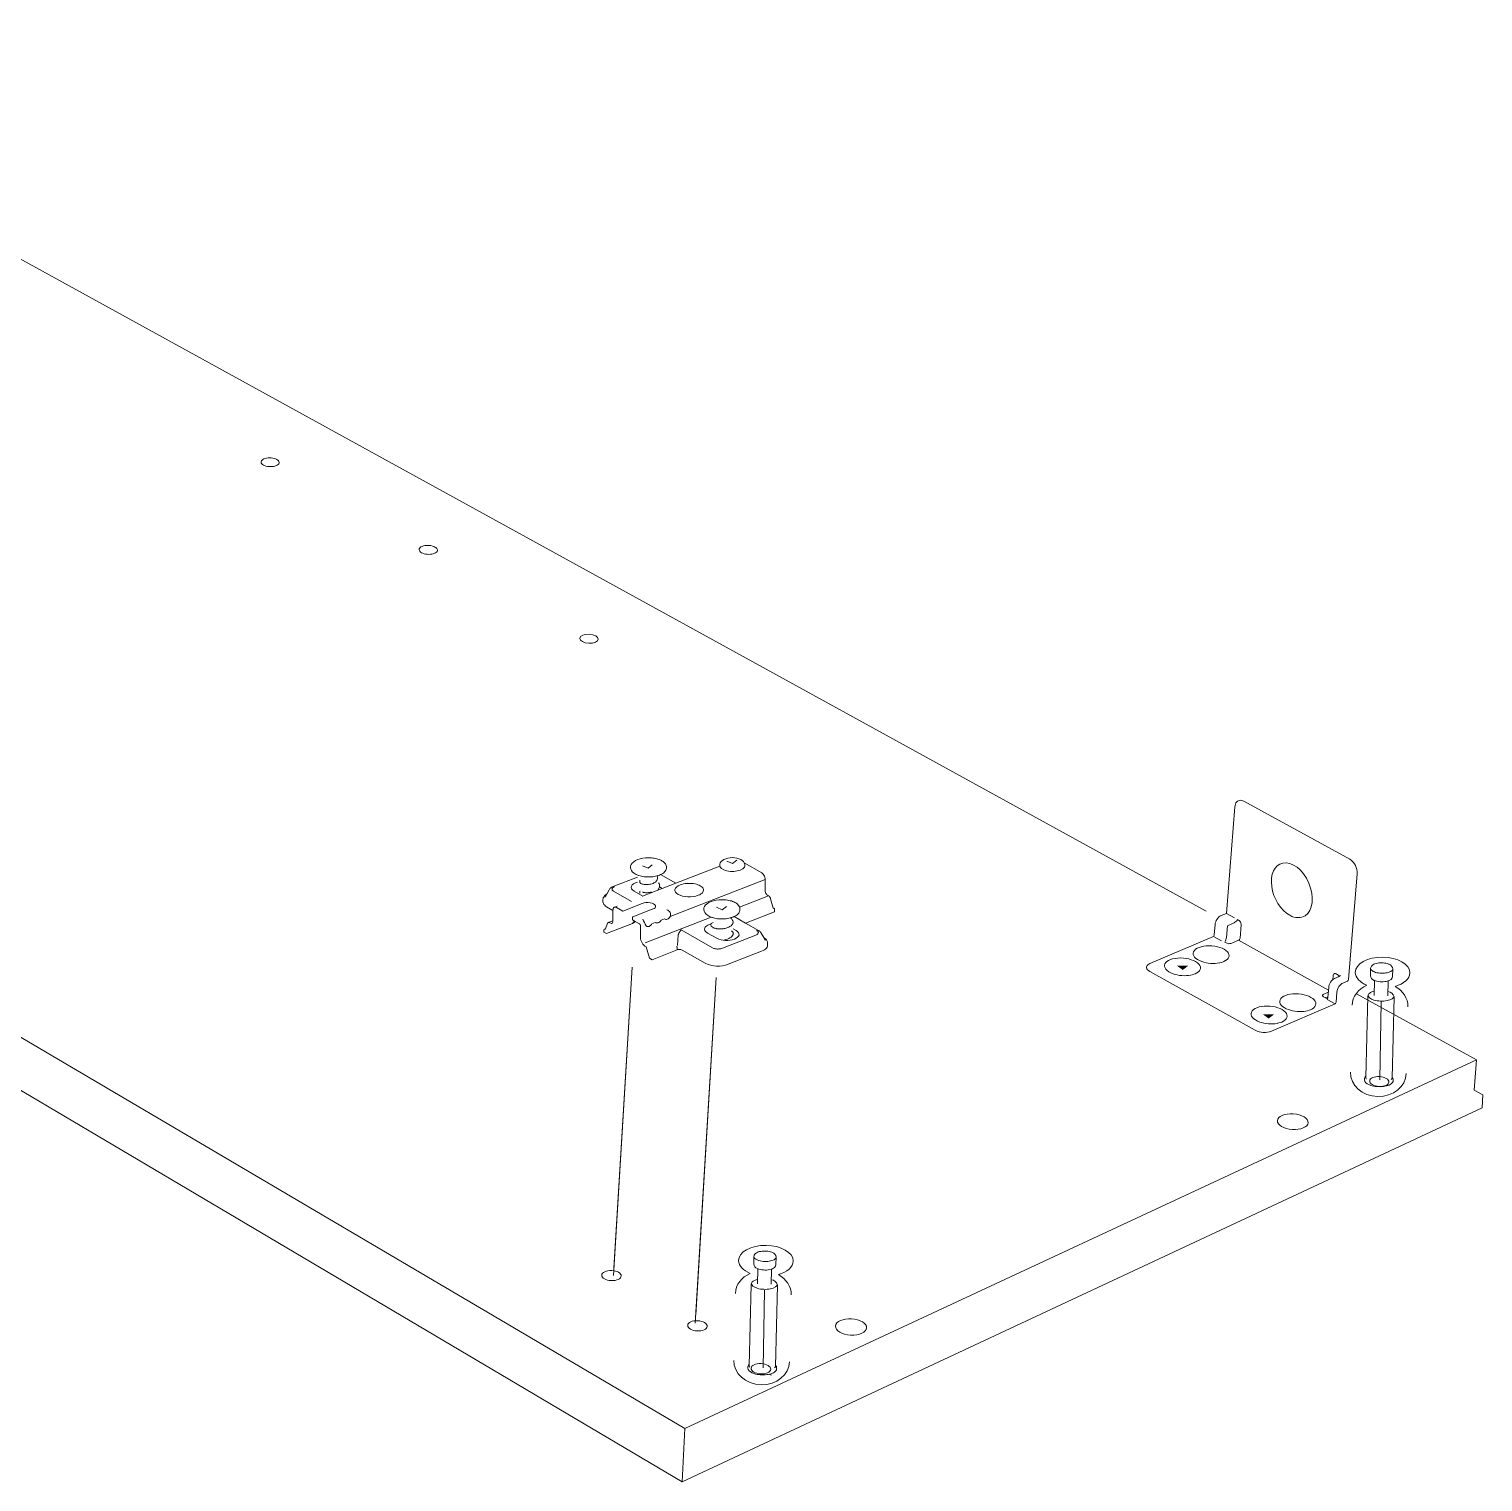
# Model space of a CAD drawing. Header units: metres. Extents: x -6.4 to 35.9, y -8.9 to 6.5.
# Drawn here: x 24.047 to 24.681, y 2.789 to 3.423 of the extents above; entities that cross this region are included whole.
import ezdxf

# ---------------------------------------------------------------- set-up
doc = ezdxf.new("R2010")
doc.units = ezdxf.units.M
doc.header["$MEASUREMENT"] = 0
for name, color, linetype, lineweight in [('PDF4_Geometry_Num_Penna__1_Num_Penna__255_Num_Penna__255_Num_Penna__255', 255, 'Continuous', 18), ('PDF4_Geometry_Num_Penna__7_Num_Penna__7_Num_Penna__7_Num_Penna__7', 7, 'Continuous', 18), ('PDF4_Solid Fills_Num_Penna__1_Num_Penna__255_Num_Penna__255_Num_Penna__255', 255, 'Continuous', 18)]:
    doc.layers.add(name, color=color, linetype=linetype, lineweight=lineweight)

msp = doc.modelspace()

# ---------------------------------------------------------------- hatches: boundary and pattern name
at = {"layer": 'PDF4_Solid Fills_Num_Penna__1_Num_Penna__255_Num_Penna__255_Num_Penna__255', "linetype": 'Continuous', "lineweight": 18}
for points in [[(24.54766, 3.01458), (24.5502, 3.01271), (24.55265, 3.01458)], [(24.58514, 2.99338), (24.58769, 2.99151), (24.59013, 2.99338)]]:
    msp.add_hatch(color=255, dxfattribs=at).paths.add_polyline_path(points)

# ---------------------------------------------------------------- linework, layer by layer
at = {"layer": 'PDF4_Geometry_Num_Penna__1_Num_Penna__255_Num_Penna__255_Num_Penna__255', "color": 255, "linetype": 'Continuous', "lineweight": 18, "flags": 128}
for points in [[(24.302, 2.88255), (24.30998, 3.01395)], [(24.33774, 2.86209), (24.34667, 3.00939)]]:
    msp.add_lwpolyline(points, dxfattribs=at)
at = {"layer": 'PDF4_Geometry_Num_Penna__7_Num_Penna__7_Num_Penna__7_Num_Penna__7', "color": 7, "linetype": 'Continuous', "lineweight": 18, "flags": 128}
for points in [[(23.52275, 3.28996), (23.86052, 3.42334), (24.56042, 3.03832)], [(23.52275, 3.28996), (24.33288, 2.81256), (24.67833, 2.97345)], [(23.5229, 3.26808), (24.33173, 2.78928)], [(24.31443, 3.05819), (24.31688, 3.05709), (24.31874, 3.05853)], [(24.3171, 3.06166), (24.31771, 3.06166), (24.31835, 3.06161), (24.31896, 3.06157), (24.31954, 3.06147), (24.3201, 3.06138), (24.32068, 3.06123), (24.32121, 3.06109), (24.32173, 3.0609), (24.32221, 3.06071), (24.32269, 3.06047), (24.32312, 3.06023), (24.32351, 3.05999), (24.32388, 3.05965), (24.32422, 3.05937), (24.32445, 3.05899), (24.32469, 3.0586), (24.32484, 3.05828), (24.32493, 3.05789), (24.32493, 3.05746), (24.32488, 3.05704), (24.32479, 3.0566), (24.3246, 3.05622), (24.32441, 3.05589), (24.32412, 3.05555), (24.32374, 3.05517), (24.3233, 3.05484), (24.32279, 3.05455), (24.32231, 3.05432), (24.32183, 3.05412), (24.3213, 3.05393), (24.32112, 3.05388)], [(24.32894, 3.05054), (24.34814, 3.05798)], [(24.35126, 3.06022), (24.35371, 3.05912), (24.35557, 3.06056)], [(24.35714, 3.05632), (24.35772, 3.0566), (24.3582, 3.05689), (24.35863, 3.05722), (24.35892, 3.05756), (24.35905, 3.05794), (24.35915, 3.05832)], [(24.36651, 3.05507), (24.35888, 3.05941), (24.35901, 3.05908), (24.35911, 3.05871), (24.35915, 3.05832)], [(24.30173, 3.04916), (24.31222, 3.05321)], [(24.32112, 3.05388), (24.32074, 3.05374), (24.32015, 3.05359), (24.31954, 3.0535), (24.31891, 3.05341), (24.31826, 3.05335), (24.31767, 3.05331), (24.317, 3.05331), (24.31639, 3.05331), (24.31576, 3.05335), (24.31519, 3.05341), (24.31457, 3.0535), (24.314, 3.05359), (24.31348, 3.05374), (24.3129, 3.05388), (24.31271, 3.05398)], [(24.31324, 3.05121), (24.31328, 3.05102), (24.31337, 3.05083), (24.31357, 3.05063), (24.31376, 3.05049), (24.31405, 3.05035), (24.31443, 3.0502), (24.31481, 3.05011), (24.31524, 3.05006), (24.31567, 3.05001), (24.31614, 3.04997), (24.31663, 3.04997), (24.3171, 3.05001), (24.31763, 3.05011), (24.31815, 3.0502), (24.31863, 3.05035), (24.31907, 3.05049), (24.31948, 3.05068), (24.31988, 3.05087), (24.3201, 3.05107), (24.3203, 3.05121), (24.32049, 3.0514), (24.32063, 3.05159), (24.32078, 3.05183), (24.32087, 3.05202), (24.32092, 3.05226), (24.32098, 3.05244)], [(24.31324, 3.05183), (24.31324, 3.05121)], [(24.32097, 3.05341), (24.32097, 3.05245)], [(24.32231, 3.05431), (24.32894, 3.05054)], [(24.36947, 3.0451), (24.369, 3.04534), (24.36876, 3.04553), (24.36852, 3.04581), (24.36832, 3.04615), (24.36814, 3.04653), (24.36804, 3.04691), (24.36799, 3.04729), (24.36804, 3.05216)], [(24.29887, 3.04572), (24.29883, 3.04572), (24.29839, 3.04543), (24.29805, 3.04514), (24.29777, 3.04481), (24.29753, 3.04447), (24.29733, 3.04414), (24.29725, 3.04381), (24.2972, 3.04343), (24.2972, 3.04238)], [(24.29887, 3.04572), (24.2982, 3.04452)], [(24.30173, 3.04916), (24.30135, 3.04896), (24.30101, 3.04882), (24.30073, 3.04863), (24.30049, 3.04839), (24.30025, 3.0482), (24.30006, 3.04797), (24.29992, 3.04767), (24.29887, 3.04572)], [(24.30231, 3.04906), (24.30202, 3.04896), (24.30173, 3.04877), (24.30154, 3.04863), (24.30135, 3.04844), (24.30126, 3.04829), (24.30121, 3.0481), (24.30121, 3.04791), (24.30121, 3.04772), (24.3013, 3.04753), (24.30144, 3.04739), (24.30163, 3.0472), (24.30187, 3.04705)], [(24.30187, 3.04705), (24.3097, 3.04257)], [(24.3108, 3.04715), (24.31461, 3.04496)], [(24.31328, 3.04705), (24.31328, 3.04681), (24.31328, 3.0462)], [(24.31443, 3.04667), (24.31447, 3.04667), (24.31457, 3.04663), (24.31461, 3.04663), (24.31471, 3.04663), (24.31477, 3.04658), (24.3151, 3.04653), (24.31543, 3.04648), (24.3158, 3.04644), (24.31614, 3.04644), (24.31658, 3.04644), (24.31706, 3.04648), (24.31754, 3.04653), (24.31801, 3.04663)], [(24.31453, 3.0449), (24.32894, 3.05054)], [(24.32188, 3.04896), (24.32312, 3.04825)], [(24.33085, 3.04982), (24.33157, 3.05006), (24.33233, 3.05026), (24.33314, 3.0504), (24.33357, 3.05044), (24.33399, 3.05049), (24.33485, 3.05049), (24.33572, 3.05049), (24.33659, 3.0504), (24.33739, 3.05026), (24.33805, 3.05011), (24.33863, 3.04992), (24.33921, 3.04968), (24.33968, 3.04944), (24.34011, 3.04916), (24.34044, 3.04887), (24.34073, 3.04854), (24.34092, 3.0482), (24.34107, 3.04782), (24.34107, 3.04744), (24.34098, 3.04705), (24.34078, 3.04667), (24.34064, 3.04644), (24.34044, 3.04624), (24.3402, 3.04605), (24.33997, 3.0459), (24.33945, 3.04557), (24.33883, 3.04529)], [(24.2972, 3.04238), (24.29725, 3.04199), (24.29738, 3.04166), (24.29763, 3.04128), (24.29796, 3.04094), (24.29835, 3.04061), (24.29882, 3.04028), (24.30159, 3.0387)], [(24.30159, 3.0388), (24.30163, 3.03923), (24.30173, 3.0396), (24.30193, 3.0399), (24.30216, 3.04008), (24.30245, 3.04018), (24.30274, 3.04013), (24.30306, 3.03999)], [(24.3022, 3.04013), (24.30336, 3.04057)], [(24.30306, 3.03999), (24.30584, 3.03841)], [(24.30584, 3.03841), (24.31438, 3.04176)], [(24.31873, 3.03918), (24.31018, 3.03589)], [(24.34678, 3.04012), (24.34924, 3.03902), (24.35109, 3.04046)], [(24.34914, 3.04338), (24.34975, 3.04338), (24.35037, 3.04333), (24.351, 3.04328), (24.35161, 3.04319), (24.35219, 3.04309), (24.35276, 3.04294), (24.35329, 3.04281), (24.35381, 3.04262), (24.35428, 3.04243), (24.35476, 3.04219), (24.35519, 3.04194), (24.35557, 3.04166), (24.35595, 3.04138), (24.35625, 3.04104), (24.35653, 3.04066), (24.35677, 3.04032), (24.35691, 3.03994), (24.35697, 3.03956), (24.35701, 3.03913), (24.35697, 3.03869), (24.35683, 3.03827), (24.35667, 3.03789), (24.35644, 3.03755), (24.35615, 3.03722), (24.35578, 3.03684), (24.35534, 3.0365), (24.35482, 3.03622), (24.35438, 3.03598), (24.35386, 3.03574), (24.35333, 3.03555), (24.35314, 3.0355)], [(24.35683, 3.04013), (24.36947, 3.0451)], [(24.36947, 3.0451), (24.36971, 3.0449), (24.36989, 3.04466), (24.37009, 3.04442), (24.37028, 3.04409), (24.37037, 3.04376)], [(24.37176, 3.03961), (24.37153, 3.03975), (24.37037, 3.04376)], [(24.372, 3.03913), (24.372, 3.03932), (24.3719, 3.03951), (24.37176, 3.03961)], [(24.372, 3.03808), (24.372, 3.03913)], [(24.29829, 3.03073), (24.29925, 3.03307)], [(24.29877, 3.02863), (24.31008, 3.03302)], [(24.29925, 3.03307), (24.29939, 3.0333), (24.29958, 3.03345)], [(24.30159, 3.03422), (24.29959, 3.03345), (24.29972, 3.0335), (24.29992, 3.03345), (24.30015, 3.03335)], [(24.30016, 3.03335), (24.30059, 3.03312)], [(24.30059, 3.03311), (24.30088, 3.03302), (24.30112, 3.03302), (24.30131, 3.03311), (24.30144, 3.03331), (24.30159, 3.03359), (24.30159, 3.03392)], [(24.30159, 3.03421), (24.30159, 3.0387)], [(24.31032, 3.03584), (24.31023, 3.03588), (24.31014, 3.03579), (24.31008, 3.03565), (24.31008, 3.03459)], [(24.31008, 3.03459), (24.31123, 3.03393)], [(24.31103, 3.03364), (24.3108, 3.0334), (24.31051, 3.03321), (24.31008, 3.03302), (24.31095, 3.03412)], [(24.31103, 3.03364), (24.31123, 3.03393), (24.3131, 3.03287)], [(24.31362, 3.03192), (24.31358, 3.0322), (24.31348, 3.03249), (24.31328, 3.03273), (24.3131, 3.03287)], [(24.34445, 3.03574), (24.31563, 3.02448)], [(24.31734, 3.03173), (24.31767, 3.03192), (24.31801, 3.03215), (24.31835, 3.03249), (24.31857, 3.03287)], [(24.3213, 3.03326), (24.32097, 3.03321), (24.32063, 3.03321), (24.32035, 3.03326), (24.32006, 3.03345), (24.31858, 3.03287)], [(24.32131, 3.03326), (24.32164, 3.03345), (24.32197, 3.03369), (24.32226, 3.03403), (24.32254, 3.0344)], [(24.32254, 3.0344), (24.32402, 3.03498), (24.32432, 3.03484), (24.3246, 3.03474), (24.32493, 3.03474), (24.32526, 3.03484)], [(24.32527, 3.03483), (24.3256, 3.03497), (24.32593, 3.03527), (24.32623, 3.0356), (24.3265, 3.03598)], [(24.35314, 3.0355), (24.35277, 3.03541), (24.35214, 3.03527), (24.35157, 3.03517), (24.35095, 3.03507), (24.35028, 3.03502), (24.34965, 3.03497), (24.34903, 3.03497), (24.34841, 3.03497), (24.3478, 3.03502), (24.34717, 3.03507), (24.34661, 3.03517), (24.34603, 3.03527), (24.34546, 3.03541), (24.34494, 3.0356), (24.3447, 3.03565)], [(24.35348, 3.03235), (24.35367, 3.03259), (24.35381, 3.03283), (24.3539, 3.03311), (24.354, 3.03335), (24.354, 3.0336), (24.354, 3.03388), (24.3539, 3.03412), (24.35381, 3.03435), (24.35367, 3.03455), (24.35352, 3.03479), (24.35329, 3.03502), (24.35305, 3.03522)], [(24.372, 3.03809), (24.35945, 3.03316), (24.35443, 3.03603)], [(24.35462, 3.03612), (24.35487, 3.03579)], [(24.36631, 3.02877), (24.36613, 3.02901), (24.36598, 3.02925), (24.36575, 3.02944), (24.36556, 3.02963), (24.36532, 3.02982), (24.36508, 3.02997), (24.35945, 3.03316)], [(24.56435, 3.03251), (24.56398, 3.02806)], [(24.56694, 3.03644), (24.56645, 3.03616), (24.56602, 3.03584), (24.56559, 3.03536), (24.56519, 3.03484), (24.56484, 3.03428), (24.5646, 3.0337), (24.5644, 3.03308), (24.56435, 3.03251)], [(24.57263, 3.03329), (24.56969, 3.03204), (24.56928, 3.02687), (24.56922, 3.02641), (24.56907, 3.02589), (24.56888, 3.02536), (24.56863, 3.02484), (24.5692, 3.02453)], [(24.57281, 3.03549), (24.5693, 3.03741)], [(24.57264, 3.03329), (24.57301, 3.03353), (24.57342, 3.03381), (24.57375, 3.03419), (24.57404, 3.03461)], [(24.57563, 3.03238), (24.57564, 3.03282), (24.57555, 3.03319), (24.57537, 3.03363), (24.57518, 3.03397), (24.5749, 3.03431), (24.57457, 3.03451), (24.57414, 3.03475)], [(24.5969, 3.03656), (24.5978, 3.03611), (24.59872, 3.03581), (24.59962, 3.03561), (24.60049, 3.03554), (24.60134, 3.03557), (24.60211, 3.03571), (24.60289, 3.03603), (24.60361, 3.0364)], [(24.29877, 3.02863), (24.29763, 3.02925), (24.29763, 3.0303)], [(24.29829, 3.03073), (24.29773, 3.03054), (24.29781, 3.03054), (24.29786, 3.03049)], [(24.29811, 3.03035), (24.29829, 3.03072)], [(24.32981, 3.02342), (24.33004, 3.02801)], [(24.33004, 3.028), (24.33014, 3.0282), (24.33019, 3.02839), (24.33037, 3.02877), (24.33056, 3.02915), (24.3308, 3.02949), (24.33105, 3.02982), (24.33133, 3.03021)], [(24.33133, 3.03021), (24.34494, 3.02237)], [(24.34494, 3.02237), (24.34527, 3.02223), (24.34559, 3.02213), (24.34593, 3.02204), (24.34631, 3.02194), (24.3467, 3.0219), (24.34708, 3.02184), (24.34746, 3.02184), (24.34784, 3.0219), (24.34822, 3.02194), (24.34862, 3.02199), (24.34899, 3.02209), (24.34933, 3.02218), (24.36388, 3.02791)], [(24.34528, 3.03101), (24.34528, 3.0312), (24.34551, 3.03111), (24.3458, 3.03096), (24.34613, 3.03092), (24.34647, 3.03083), (24.34678, 3.03077), (24.34718, 3.03073)], [(24.34647, 3.03083), (24.34651, 3.03083), (24.34661, 3.03078), (24.34666, 3.03078), (24.34674, 3.03078), (24.34678, 3.03073), (24.34712, 3.03068), (24.34746, 3.03063), (24.3478, 3.03063), (24.34818, 3.03059), (24.34861, 3.03059), (24.34903, 3.03063), (24.34951, 3.03068), (24.34999, 3.03078)], [(24.3479, 3.03064), (24.34852, 3.03064)], [(24.34981, 3.03073), (24.35042, 3.03087), (24.35104, 3.03101), (24.35161, 3.0312), (24.35214, 3.03145), (24.35262, 3.03168), (24.35309, 3.03202), (24.35348, 3.03235)], [(24.35023, 3.02581), (24.3509, 3.02595), (24.35152, 3.02619), (24.35209, 3.02643), (24.35261, 3.02667), (24.35309, 3.02701), (24.35348, 3.02734)], [(24.35333, 3.02973), (24.35348, 3.02963), (24.35357, 3.02949), (24.35367, 3.02939), (24.35377, 3.02926), (24.35386, 3.02915), (24.35396, 3.02901)], [(24.35348, 3.02733), (24.35377, 3.02772), (24.35396, 3.02815), (24.354, 3.02858), (24.35396, 3.02901)], [(24.35396, 3.03068), (24.35534, 3.02987)], [(24.36388, 3.02791), (24.36422, 3.02805), (24.36446, 3.0282), (24.36469, 3.02839), (24.36485, 3.02853), (24.36494, 3.02872), (24.36498, 3.02891), (24.36503, 3.02911), (24.36498, 3.02925), (24.36489, 3.02944), (24.36474, 3.02963), (24.36455, 3.02982), (24.36432, 3.02997)], [(24.36432, 3.02997), (24.36455, 3.03006), (24.36485, 3.03006), (24.36508, 3.02997)], [(24.36631, 3.02877), (24.36737, 3.02682)], [(24.369, 3.02452), (24.369, 3.02462), (24.36894, 3.02495), (24.36885, 3.02529), (24.3687, 3.02557), (24.36852, 3.02587), (24.36822, 3.02615), (24.36795, 3.02638), (24.36761, 3.02667), (24.36737, 3.02682), (24.36804, 3.02562)], [(24.56363, 3.0273), (24.53588, 3.01557)], [(24.56398, 3.02806), (24.56393, 3.02783), (24.56377, 3.02754), (24.56364, 3.0273)], [(24.56716, 3.02538), (24.56364, 3.0273)], [(24.57563, 3.03238), (24.57521, 3.0266), (24.57512, 3.02631), (24.57497, 3.02603), (24.57476, 3.02579), (24.57453, 3.02565)], [(24.32961, 3.02252), (24.32956, 3.02266), (24.32951, 3.0228), (24.32943, 3.02295), (24.32932, 3.023)], [(24.32961, 3.02146), (24.32961, 3.02252)], [(24.36899, 3.02348), (24.36894, 3.02304), (24.3688, 3.02261), (24.36852, 3.02223), (24.36814, 3.02184), (24.36766, 3.02152), (24.36708, 3.02118), (24.36646, 3.02089)], [(24.36899, 3.02452), (24.36899, 3.02348)], [(24.5692, 3.02453), (24.56953, 3.02439), (24.56996, 3.02424), (24.57039, 3.02418), (24.57082, 3.02423), (24.57121, 3.02426), (24.57158, 3.02436), (24.57453, 3.02565)], [(24.61378, 3.00389), (24.57452, 3.02566)], [(24.30177, 2.8794), (24.30993, 3.01395)], [(24.53442, 3.01396), (24.53448, 3.01435), (24.53468, 3.01468), (24.535, 3.01501), (24.53542, 3.01529), (24.53589, 3.01557)], [(24.53583, 3.01208), (24.53531, 3.01242), (24.53488, 3.01275), (24.5346, 3.01314), (24.53442, 3.01359), (24.53442, 3.01396)], [(24.56619, 3.01577), (24.56529, 3.01565), (24.56432, 3.01557), (24.56331, 3.01554), (24.56231, 3.0156), (24.56135, 3.01571), (24.56036, 3.01587), (24.55945, 3.01612), (24.55854, 3.01636)], [(24.56811, 3.01637), (24.56754, 3.01614), (24.56692, 3.01595), (24.56619, 3.01578)], [(24.64186, 3.01318), (24.64186, 3.01309), (24.64176, 3.0128), (24.64158, 3.01253), (24.64132, 3.01228), (24.64096, 3.01205), (24.64054, 3.01184), (24.64003, 3.01165), (24.63948, 3.01151), (24.63887, 3.01139), (24.63824, 3.01131), (24.63756, 3.01128), (24.6369, 3.01128), (24.63622, 3.01132), (24.63557, 3.0114), (24.63494, 3.01152), (24.63436, 3.01167), (24.63384, 3.01186), (24.63336, 3.01207), (24.63296, 3.01231), (24.63264, 3.01257), (24.6324, 3.01284), (24.63226, 3.01312), (24.63221, 3.01341), (24.63221, 3.01344)], [(24.33747, 2.85856), (24.34662, 3.00939)], [(24.55366, 3.01046), (24.55275, 3.01034), (24.55178, 3.01025), (24.5508, 3.01022), (24.54983, 3.01028), (24.54883, 3.01034), (24.54782, 3.01055), (24.54691, 3.01076), (24.54601, 3.01106)], [(24.55559, 3.011), (24.55501, 3.01083), (24.55438, 3.0106), (24.55366, 3.01046)], [(24.61648, 3.00897), (24.61605, 3.00874), (24.61558, 3.00836), (24.61513, 3.00793), (24.61474, 3.00742), (24.6144, 3.00686), (24.61416, 3.00623), (24.614, 3.00566), (24.61389, 3.00508), (24.61354, 3.00083)], [(24.61758, 3.01072), (24.61709, 3.01097), (24.6168, 3.01112), (24.61647, 3.01113), (24.61624, 3.01103), (24.61605, 3.01084), (24.6159, 3.01056), (24.61578, 3.01018), (24.61567, 3.00846)], [(24.61746, 3.00939), (24.61648, 3.00897)], [(24.61846, 3.00985), (24.61746, 3.00939)], [(24.61772, 3.01067), (24.618, 3.01048), (24.61824, 3.01018), (24.61847, 3.00985)], [(24.61891, 3.01047), (24.6189, 3.01027), (24.61881, 3.01009), (24.61867, 3.00994), (24.61851, 3.00985)], [(24.63395, 3.00809), (24.63378, 3.00152)], [(24.63968, 3.00137), (24.63985, 3.00795)], [(24.6117, 3.00095), (24.61144, 3.00115), (24.61125, 3.00135), (24.6112, 3.00158), (24.61126, 3.00177), (24.61145, 3.00196), (24.61171, 3.00215)], [(24.61354, 3.00083), (24.61272, 3.00047), (24.61249, 3.00056), (24.6123, 3.00065), (24.6117, 3.00095)], [(24.61373, 3.00298), (24.61171, 3.00215)], [(24.62578, 3.00237), (24.67833, 2.97346)], [(24.63099, 3.00124), (24.63098, 3.00129), (24.63006, 2.96572)], [(24.63383, 3.00347), (24.63374, 3.00346), (24.63318, 3.00329), (24.63265, 3.0031), (24.63219, 3.00287), (24.63178, 3.00261), (24.63146, 3.00232), (24.63122, 3.002), (24.63107, 3.0017), (24.63099, 3.00136), (24.63099, 3.00122)], [(24.60392, 2.99476), (24.60301, 2.99463), (24.60205, 2.99453), (24.60108, 2.99455), (24.60009, 2.99462), (24.59907, 2.99468), (24.59814, 2.99489), (24.59717, 2.9951), (24.59632, 2.9954)], [(24.60594, 2.99535), (24.60532, 2.99511), (24.60464, 2.99493), (24.60392, 2.99476)], [(24.63678, 2.99878), (24.63618, 2.96483)], [(24.58561, 2.98947), (24.58465, 2.98974), (24.58381, 2.99)], [(24.59138, 2.98939), (24.59049, 2.98926), (24.58952, 2.98918), (24.58856, 2.98915), (24.58756, 2.98922), (24.58657, 2.98932), (24.58562, 2.98949)], [(24.59342, 2.98999), (24.59278, 2.98977), (24.59212, 2.98957), (24.59138, 2.98939)], [(24.67833, 2.97346), (24.67742, 2.96031)], [(24.67742, 2.96031), (24.68119, 2.95822)], [(24.68119, 2.95822), (24.68082, 2.95253)], [(24.33172, 2.78928), (24.68081, 2.95253)], [(24.37278, 2.8874), (24.37277, 2.8873), (24.37268, 2.88702), (24.3725, 2.88675), (24.37223, 2.8865), (24.37188, 2.88626), (24.37145, 2.88605), (24.37095, 2.88586), (24.37039, 2.88572), (24.36978, 2.88561), (24.36915, 2.88553), (24.36848, 2.88549), (24.36781, 2.88549), (24.36713, 2.88554), (24.36649, 2.88562), (24.36586, 2.88573), (24.36527, 2.88589), (24.36475, 2.88607), (24.36427, 2.88629), (24.36387, 2.88652), (24.36355, 2.88678), (24.36331, 2.88706), (24.36317, 2.88734), (24.36312, 2.88763), (24.36312, 2.88766)], [(24.36486, 2.88231), (24.3647, 2.87574)], [(24.3706, 2.87558), (24.37076, 2.88216)], [(24.3619, 2.87545), (24.3619, 2.87551), (24.36098, 2.83993)], [(24.36475, 2.87769), (24.36465, 2.87768), (24.36409, 2.87751), (24.36357, 2.87732), (24.3631, 2.87709), (24.3627, 2.87683), (24.36237, 2.87654), (24.36213, 2.87622), (24.36198, 2.87591), (24.3619, 2.87558), (24.3619, 2.87544)], [(24.36769, 2.873), (24.36709, 2.83904)], [(24.33287, 2.81255), (24.33172, 2.78928)]]:
    msp.add_lwpolyline(points, dxfattribs=at)
for points in [[(24.15486, 3.23548), (24.15432, 3.23572), (24.15375, 3.23592), (24.15313, 3.23606), (24.15247, 3.23615), (24.15175, 3.2362), (24.15108, 3.23615), (24.15041, 3.2361), (24.14983, 3.23596), (24.14926, 3.23577), (24.14883, 3.23553), (24.14844, 3.23525), (24.14817, 3.23495), (24.14802, 3.23462), (24.14802, 3.23429), (24.14811, 3.23395), (24.1483, 3.23363), (24.14864, 3.23333), (24.14902, 3.23305), (24.14955, 3.23281), (24.15013, 3.23262), (24.15078, 3.23247), (24.15146, 3.23237), (24.15214, 3.23237), (24.15279, 3.23237), (24.15347, 3.23247), (24.15409, 3.23262), (24.15462, 3.23281), (24.15509, 3.23305), (24.15547, 3.23329), (24.15571, 3.23363), (24.15586, 3.2339), (24.1559, 3.23424), (24.15581, 3.23457), (24.15561, 3.23491), (24.15528, 3.23525)], [(24.22391, 3.1973), (24.22338, 3.19753), (24.22281, 3.19772), (24.22215, 3.19792), (24.22147, 3.19796), (24.2208, 3.19802), (24.22008, 3.19796), (24.21942, 3.19792), (24.21884, 3.19778), (24.21827, 3.19759), (24.2178, 3.19735), (24.21746, 3.19706), (24.21717, 3.19672), (24.21703, 3.19644), (24.21703, 3.19611), (24.21712, 3.19572), (24.21731, 3.19544), (24.21765, 3.19511), (24.21807, 3.19482), (24.21861, 3.19458), (24.21918, 3.19438), (24.21984, 3.19424), (24.22051, 3.19414), (24.22118, 3.1941), (24.2219, 3.19414), (24.22257, 3.19424), (24.22314, 3.19438), (24.22371, 3.19458), (24.2242, 3.19482), (24.22453, 3.19511), (24.22482, 3.19539), (24.22496, 3.19572), (24.22496, 3.19606), (24.22486, 3.19639), (24.22467, 3.19672), (24.22433, 3.19702)], [(24.32102, 3.05354), (24.32112, 3.05383)], [(24.31835, 3.04672), (24.31829, 3.04668), (24.31819, 3.04668), (24.31815, 3.04668), (24.31805, 3.04662)], [(24.31887, 3.03918), (24.31876, 3.03923)], [(24.57404, 3.03461), (24.57409, 3.03466), (24.57409, 3.03471), (24.57413, 3.03471), (24.57414, 3.03475)], [(24.29763, 3.0303), (24.29763, 3.03044)], [(24.29825, 3.03064), (24.29786, 3.03049)], [(24.35032, 3.03083), (24.35023, 3.03083), (24.35019, 3.03083), (24.35009, 3.03077), (24.35005, 3.03077)], [(24.56633, 3.01587), (24.56629, 3.01582)], [(24.5538, 3.01052), (24.55375, 3.01052)], [(24.60411, 2.99485), (24.60402, 2.9948)], [(24.61353, 3.00059), (24.61349, 3.00045)], [(24.59159, 2.98949), (24.59148, 2.98944)], [(24.361, 2.83972), (24.36101, 2.83965)]]:
    msp.add_lwpolyline(points, close=True, dxfattribs=at)
for points in [[(24.61675, 2.99786), (24.6169, 2.9981), (24.61704, 2.99839), (24.61709, 2.99863), (24.61746, 3.00307), (24.61756, 3.00369), (24.61772, 3.00425), (24.61801, 3.00488), (24.61831, 3.00544), (24.61869, 3.00597), (24.61914, 3.0064), (24.61962, 3.00677), (24.62004, 3.007), (24.62207, 3.00788), (24.62222, 3.00797), (24.62237, 3.00811), (24.62246, 3.0083), (24.62247, 3.0085), (24.62629, 3.05468, 0.271359), (24.62309, 3.06104), (24.57685, 3.08637), (24.57637, 3.08657), (24.57591, 3.08671), (24.57541, 3.08677), (24.57499, 3.08672), (24.57456, 3.08659), (24.57413, 3.08635), (24.57377, 3.08603), (24.57344, 3.08561), (24.57323, 3.08512), (24.57304, 3.08455), (24.57298, 3.08394), (24.5693, 3.03741), (24.56694, 3.03645)], [(24.36651, 3.05507), (24.36685, 3.05483), (24.36718, 3.0545), (24.36747, 3.05412), (24.36771, 3.05364), (24.36784, 3.05317), (24.36799, 3.05263), (24.36804, 3.05216), (24.32649, 3.03598, 0.481441), (24.32503, 3.03894)], [(24.32145, 3.05068, -0.436571), (24.32131, 3.04805), (24.32135, 3.04801), (24.3214, 3.04791), (24.32145, 3.04787), (24.3215, 3.04782), (24.32159, 3.04777), (24.32164, 3.04768)], [(24.31457, 3.03484, 0.014558), (24.3161, 3.03192), (24.31639, 3.03173), (24.31668, 3.03164), (24.317, 3.03164), (24.31734, 3.03173)], [(24.35462, 3.02619, -0.190786), (24.34684, 3.02653), (24.34282, 3.02882), (24.3426, 3.02901), (24.34235, 3.02915), (24.34217, 3.02935), (24.34197, 3.02953), (24.34173, 3.02987), (24.34159, 3.03025), (24.34159, 3.03064), (24.3417, 3.03096), (24.34188, 3.03135), (24.34217, 3.03164), (24.34255, 3.03197), (24.34303, 3.03226), (24.34331, 3.03239), (24.34363, 3.03254), (24.34398, 3.03264), (24.34431, 3.03273)], [(24.36646, 3.0209), (24.35186, 3.01517, -0.203277), (24.34187, 3.01564), (24.33181, 3.02137), (24.33152, 3.02152), (24.33114, 3.02161), (24.33076, 3.02166), (24.33033, 3.02166), (24.32994, 3.02157), (24.3296, 3.02146), (24.31864, 3.01717), (24.31748, 3.01784), (24.3161, 3.0228, -0.278942), (24.31362, 3.027), (24.31362, 3.03192)], [(24.64179, 3.00992), (24.64187, 3.01317, 0.314587), (24.64023, 3.01519), (24.63998, 3.0153), (24.63944, 3.01548), (24.63887, 3.01562), (24.63827, 3.01574), (24.63764, 3.0158), (24.63702, 3.01584), (24.6364, 3.01582), (24.63579, 3.01578), (24.63519, 3.01569), (24.63463, 3.01557), (24.63409, 3.01541), (24.63359, 3.01521), (24.63316, 3.01496), (24.63281, 3.01468), (24.63255, 3.0144), (24.63236, 3.01408), (24.63224, 3.01375), (24.63221, 3.01344), (24.63212, 3.01017)], [(24.61272, 3.00047), (24.61306, 3.00036), (24.61344, 3.00031), (24.61335, 3.00007), (24.61319, 2.99983), (24.61674, 2.99786), (24.589, 2.98599, -0.201096), (24.58182, 2.98638), (24.53583, 3.01208)], [(24.64153, 2.96542), (24.64246, 3.00099, 0.316988), (24.63973, 3.00332)], [(24.63009, 2.9663, 0.230979), (24.62948, 2.96509), (24.62947, 2.9648), (24.62947, 2.96477)], [(24.63009, 2.96549), (24.6301, 2.96543, 0.381044), (24.63041, 2.96517)], [(24.63137, 2.96266), (24.63165, 2.96254), (24.63223, 2.96233), (24.63285, 2.96215), (24.63352, 2.96201), (24.63422, 2.9619), (24.63491, 2.96182), (24.63565, 2.96178), (24.63637, 2.96177), (24.6371, 2.96181), (24.63779, 2.96188), (24.63846, 2.96198), (24.63909, 2.96213), (24.63969, 2.9623), (24.64024, 2.9625), (24.64073, 2.96274), (24.64115, 2.96301), (24.6415, 2.9633), (24.6418, 2.96362), (24.64198, 2.96397), (24.64206, 2.96432), (24.64208, 2.96447), (24.64209, 2.96476, 0.218684), (24.64155, 2.966)], [(24.3727, 2.88414), (24.37278, 2.88739, 0.314111), (24.37115, 2.8894), (24.3709, 2.88951), (24.37036, 2.8897), (24.36978, 2.88985), (24.36918, 2.88995), (24.36856, 2.89002), (24.36794, 2.89006), (24.36731, 2.89004), (24.36671, 2.88999), (24.36611, 2.88991), (24.36554, 2.88979), (24.36501, 2.88963), (24.36451, 2.88942), (24.36408, 2.88917), (24.36372, 2.8889), (24.36345, 2.88861), (24.36326, 2.88829), (24.36316, 2.88797), (24.36312, 2.88766), (24.36303, 2.88439)], [(24.37244, 2.83963), (24.37337, 2.87521, 0.319553), (24.37064, 2.87754)], [(24.361, 2.84051, 0.23271), (24.36039, 2.83931), (24.36039, 2.83902), (24.36039, 2.83898)], [(24.36229, 2.83687), (24.36256, 2.83675), (24.36315, 2.83654), (24.36376, 2.83637), (24.36443, 2.83623), (24.36513, 2.83612), (24.36583, 2.83603), (24.36657, 2.836), (24.36729, 2.836), (24.36801, 2.83603), (24.3687, 2.8361), (24.36937, 2.8362), (24.37001, 2.83634), (24.37061, 2.83652), (24.37115, 2.83672), (24.37164, 2.83695), (24.37207, 2.83722), (24.37242, 2.83752), (24.37271, 2.83783), (24.37289, 2.83819), (24.37298, 2.83854), (24.373, 2.83869), (24.37301, 2.83898, 0.219109), (24.37247, 2.84021)]]:
    msp.add_lwpolyline(points, format="xyb", dxfattribs=at)
at = {"layer": 'PDF4_Geometry_Num_Penna__7_Num_Penna__7_Num_Penna__7_Num_Penna__7', "color": 7, "linetype": 'Continuous', "lineweight": 18}
msp.add_arc((24.36903, 2.83241), 0.00388, 63.67383, 77.33445, dxfattribs=at)
for centre, major_axis, ratio in [((24.29113, 3.15725), (-0.00401, 0.00019), 0.491638), ((24.63597, 2.96405), (-0.00419, 0.00027), 0.507181), ((24.59822, 2.9465), (-0.00671, 0.00047), 0.508593), ((24.30092, 2.87933), (-0.00426, 0.00018), 0.515413), ((24.33844, 2.85739), (-0.00425, 0.00024), 0.524569), ((24.40547, 2.85692), (-0.00681, 0.00038), 0.522111), ((24.36613, 2.83866), (-0.00428, 0.00023), 0.521258)]:
    msp.add_ellipse(centre, major_axis=major_axis, ratio=ratio, dxfattribs=at)
for centre, major_axis, ratio, start_param, end_param in [((24.31687, 3.0575), (0.00768, 0.00004), 0.542692, 1.537163, 4.136915), ((24.3536, 3.05856), (0.00547, 0.00005), 0.579497, 0.260522, 3.200577), ((24.35351, 3.05819), (-0.00537, 0.00009), 0.460612, 6.266353, 8.604472), ((24.59771, 3.04748), (-0.00488, 0.01151), 0.637988, 6.154278, 8.746587), ((24.59791, 3.0475), (-0.00492, 0.01152), 0.634558, 3.25204, 6.174025), ((24.31437, 3.04882), (0.00482, 0.00005), 0.506505, 2.003117, 3.873752), ((24.3349, 3.04758), (0.00634, 0.00004), 0.463933, 2.25947, 5.377569), ((24.31674, 3.04051), (-0.00342, 0.0001), 0.481141, 2.25727, 5.490401), ((24.34922, 3.03913), (-0.00804, 0.0001), 0.529478, 4.728992, 7.263309), ((24.34898, 3.03228), (-0.00476, 0.0001), 0.38297, 5.610058, 6.972197), ((24.35116, 3.02826), (-0.00544, 0.00011), 0.480211, 2.269955, 3.84574), ((24.56261, 3.01941), (-0.00783, 0.00059), 0.486232, 2.384861, 7.345308), ((24.55011, 3.01408), (-0.00786, 0.00062), 0.485372, 2.380592, 7.343792), ((24.6369, 3.00994), (-0.00488, 0.00017), 0.492955, 0.883621, 3.199064), ((24.60042, 2.99845), (-0.00789, 0.00063), 0.48674, 2.382927, 7.346603), ((24.63673, 3.00148), (-0.00562, 0.00015), 0.419603, 6.212912, 9.430427), ((24.58788, 2.99307), (-0.00788, 0.0006), 0.489924, 2.38683, 7.346919), ((24.36785, 2.8841), (-0.00485, 0.00014), 0.485847, 0.866144, 3.210884), ((24.36764, 2.8757), (-0.00562, 0.00015), 0.422442, 6.215386, 9.426863)]:
    msp.add_ellipse(centre, major_axis=major_axis, ratio=ratio, start_param=start_param, end_param=end_param, dxfattribs=at)
for points in [[(24.63746, 3.01831), (24.63087, 3.01837), (24.62549, 3.01538), (24.62546, 3.01165)], [(24.64934, 3.01146), (24.64937, 3.01519), (24.64404, 3.01827), (24.63746, 3.01831)], [(24.62546, 3.01165), (24.62544, 3.00936), (24.62747, 3.00731), (24.63055, 3.00606)], [(24.63213, 3.01017), (24.63219, 3.00924), (24.63274, 3.00857), (24.63374, 3.00818)], [(24.64289, 3.00555), (24.64668, 3.00665), (24.64931, 3.00886), (24.64934, 3.01146)], [(24.63055, 3.00606), (24.62681, 3.00438), (24.62422, 3.00113), (24.62411, 2.99728)], [(24.64844, 2.99668), (24.64854, 3.00038), (24.64629, 3.00365), (24.64289, 3.00555)], [(24.6234, 2.9681), (24.62327, 2.96241), (24.62859, 2.95767), (24.63531, 2.9575)], [(24.62949, 2.96475), (24.62965, 2.96375), (24.63025, 2.96315), (24.63137, 2.96266)], [(24.63006, 2.96572), (24.63014, 2.96572), (24.63001, 2.96549), (24.63009, 2.96549)], [(24.63531, 2.9575), (24.64203, 2.95734), (24.64757, 2.96182), (24.64773, 2.9675)], [(24.64117, 2.96489), (24.64133, 2.96489), (24.64134, 2.96514), (24.64149, 2.96514)], [(24.64151, 2.9652), (24.64158, 2.9652), (24.64146, 2.96542), (24.64153, 2.96542)], [(24.36837, 2.89253), (24.36178, 2.89259), (24.35641, 2.8896), (24.35638, 2.88587)], [(24.38025, 2.88568), (24.38028, 2.88941), (24.37496, 2.89248), (24.36837, 2.89253)], [(24.36147, 2.88028), (24.35773, 2.8786), (24.35513, 2.87535), (24.35502, 2.87149)], [(24.35638, 2.88587), (24.35635, 2.88357), (24.35838, 2.88153), (24.36147, 2.88028)], [(24.36304, 2.88439), (24.36311, 2.88346), (24.36365, 2.88278), (24.36465, 2.8824)], [(24.3738, 2.87977), (24.37759, 2.88087), (24.38023, 2.88308), (24.38025, 2.88568)], [(24.37935, 2.87089), (24.37945, 2.87459), (24.37721, 2.87786), (24.3738, 2.87977)], [(24.35432, 2.84232), (24.35417, 2.83663), (24.35949, 2.83188), (24.36623, 2.83171)], [(24.36039, 2.83897), (24.36056, 2.83796), (24.36117, 2.83736), (24.36229, 2.83687)], [(24.36098, 2.83993), (24.36105, 2.83993), (24.36093, 2.83972), (24.361, 2.83972)], [(24.36101, 2.83966), (24.36116, 2.83966), (24.36116, 2.83939), (24.36132, 2.83939)], [(24.36623, 2.83171), (24.37294, 2.83155), (24.37849, 2.83603), (24.37864, 2.84172)], [(24.37208, 2.83911), (24.37224, 2.83911), (24.37225, 2.83936), (24.37241, 2.83936)], [(24.37243, 2.83942), (24.3725, 2.83942), (24.37237, 2.83963), (24.37244, 2.83963)]]:
    msp.add_open_spline(points, degree=3, dxfattribs=at)

doc.saveas('drawing.dxf')
